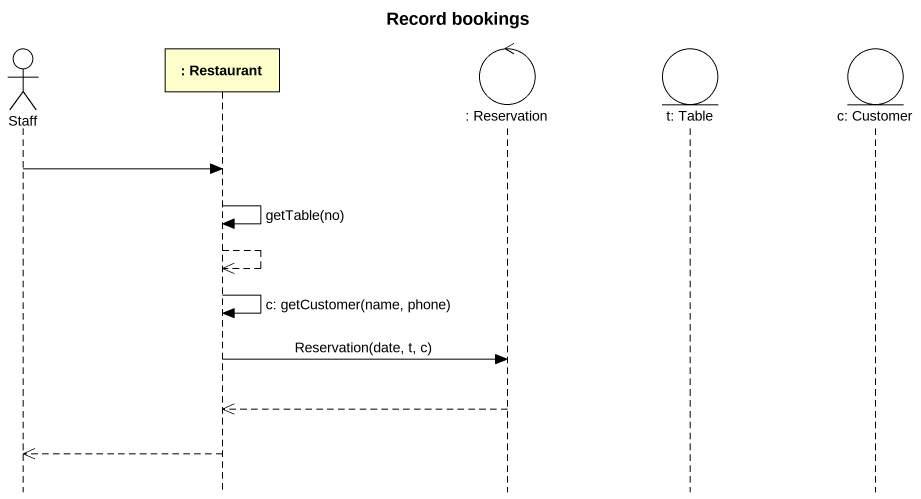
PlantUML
@startuml
title Record bookings
hide footbox
actor Staff
participant ": Restaurant" as Restaurant
control ": Reservation" as Reservation
entity "t: Table" as t_Table
entity "c: Customer" as c_Customer

Staff -> Restaurant
Restaurant -> Restaurant : getTable(no)
Restaurant -->> Restaurant
Restaurant -> Restaurant : c: getCustomer(name, phone)
Restaurant -> Reservation : Reservation(date, t, c)
Reservation -->> Restaurant
Restaurant -->> Staff
@enduml
